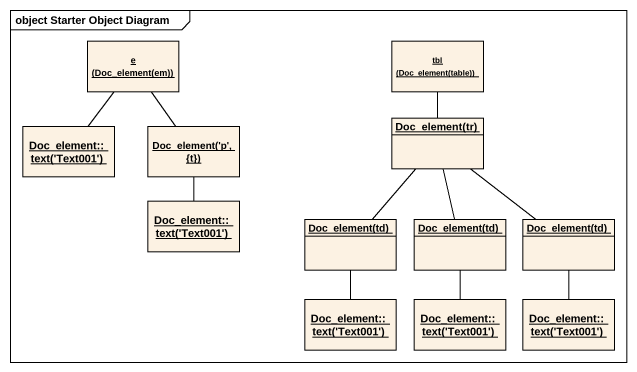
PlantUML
@startuml
mainframe object Starter Object Diagram
hide circle
hide empty members
object "e (Doc_element(em))" as e_Doc_element_em
object "tbl (Doc_element(table))" as tbl_Doc_element_table
object "Doc_element(tr)" as Doc_element_tr
object "Doc_element::text('Text001')" as Doc_element_text_Text001
object "Doc_element('p', {t})" as Doc_element_p_t
object "Doc_element::text('Text001')" as Doc_element_text_Text001_2
object "Doc_element(td)" as Doc_element_td
object "Doc_element(td)" as Doc_element_td_2
object "Doc_element(td)" as Doc_element_td_3
object "Doc_element::text('Text001')" as Doc_element_text_Text001_3
object "Doc_element::text('Text001')" as Doc_element_text_Text001_4
object "Doc_element::text('Text001')" as Doc_element_text_Text001_5
e_Doc_element_em -- Doc_element_text_Text001
e_Doc_element_em -- Doc_element_p_t
tbl_Doc_element_table -- Doc_element_tr
Doc_element_tr -- Doc_element_td
Doc_element_tr -- Doc_element_td_2
Doc_element_tr -- Doc_element_td_3
Doc_element_p_t -- Doc_element_text_Text001_2
Doc_element_td -- Doc_element_text_Text001_3
Doc_element_td_2 -- Doc_element_text_Text001_4
Doc_element_td_3 -- Doc_element_text_Text001_5
@enduml
